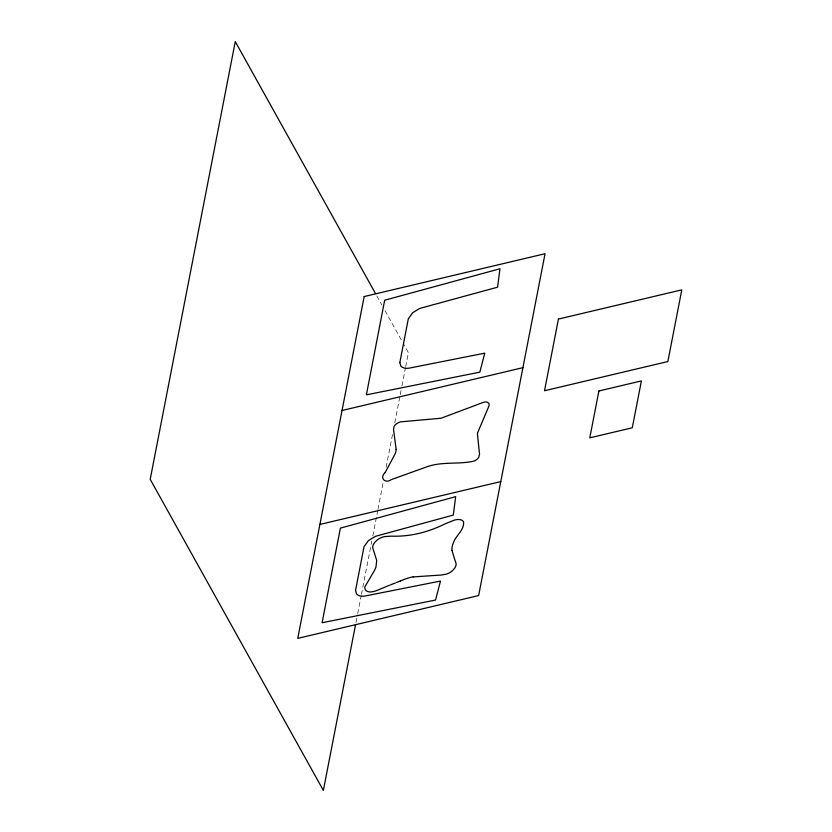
<?xml version="1.0" encoding="UTF-8"?>
<svg xmlns="http://www.w3.org/2000/svg" width="832" height="832" viewBox="0 0 832 832"><rect width="100%" height="100%" fill="white"/><g stroke="black" fill="none" stroke-linecap="round" stroke-linejoin="round"><path stroke-width="0.62" stroke-dasharray="4.16 3.12" d="M355.992 622.44L357.479 614.806M357.718 613.527L361.182 595.712M361.431 594.443L371.821 540.998M372.809 535.912L377.749 510.463M377.998 509.194L383.188 482.466M386.152 467.199L392.59 434.117M394.815 422.666L400.005 395.938M400.254 394.67L401.731 387.036M401.981 385.767L405.444 367.952M405.694 366.673L408.408 352.674L403.354 343.595M376.813 295.911L381.867 304.99M385.029 310.669L402.719 342.462"/><path stroke-width="1.25" d="M396.136 449.426L393.536 429.364L394.108 426.431A6.77 3.921 -29.1 0 1 400.629 421.855L441.106 418.226L476.476 404.955A59.29 34.351 -29.1 0 0 478.754 404.009L484.234 402.106A7.571 4.378 -29.1 0 1 486.762 402.033L488.925 403.25L489.122 405.61L477.61 432.796A16.744 9.703 -29.1 0 0 477.537 434.928L479.523 454.054L478.743 457.319A6.864 3.973 -29.1 0 1 477.121 459.17A7.758 4.493 -29.1 0 1 474.105 461.063C460.044 464.402 444.933 461.77 430.841 465.587A29.713 17.212 -29.1 0 0 426.005 467.137L395.606 478.067M355.503 624.978L323.357 790.4L150.207 479.326L235.269 41.6L375.554 293.644M385.237 472.399L394.992 454.126A25.99 15.059 -29.1 0 0 396.188 449.415M385.122 472.597C379.059 477.932 385.424 484.13 391.29 479.606M400.265 580.965L396.479 582.514M395.387 582.951L390.593 584.844M389.605 585.218L377.582 590.179A15.631 9.058 -29.1 0 1 372.975 591.646L370.718 591.958A9.693 5.616 -29.1 0 1 369.897 591.958A10.722 6.209 -29.1 0 1 364.884 588.422L364.801 587.766A9.006 5.221 -29.1 0 1 364.915 586.799L373.953 571.345A35.079 20.322 -29.1 0 0 375.96 567.029L376.709 560.456L372.726 547.841A10.941 6.334 -29.1 0 1 376.054 541.05L376.594 540.53A10.431 6.042 -29.1 0 1 380.494 537.971A11.045 6.396 -29.1 0 1 384.831 536.598L389.282 536.234A90.532 52.437 -29.1 0 0 391.466 536.151C410.155 536.827 428.022 532.23 444.725 524.046A59.81 34.653 -29.1 0 0 447.46 522.881L454.126 520.208A13.718 7.946 -29.1 0 1 456.331 519.688L456.768 519.615A10.899 6.313 -29.1 0 1 463.528 521.737M394.961 478.306L392.028 479.346M342.035 410.498L522.922 367.661M319.894 524.441L500.781 481.603M413.192 576.919L438.225 575.224A89.502 51.854 -29.1 0 1 440.773 575.12L446.586 574.07A22.495 13.031 -29.1 0 0 447.45 573.737L448.521 573.279A9.537 5.522 -29.1 0 0 452.743 570.419L454.615 568.235A11.731 6.802 -29.1 0 0 455.967 565.386L456.05 565.011A10.046 5.814 -29.1 0 0 456.123 563.732L455.177 560.758A41.018 23.764 -29.1 0 1 454.844 559.884L451.963 550.337M463.507 521.747C464.776 529.734 455.676 535.558 453.357 542.911A22.194 12.854 -29.1 0 0 452.764 544.419L452.275 546.291A30.628 17.742 -29.1 0 0 451.942 550.347M400.306 581.079A36.577 21.185 -29.1 0 1 413.223 576.794M355.534 590.481L356.512 593.819A14.706 8.518 -29.1 0 0 357.999 595.119L359.996 595.941A12.438 7.207 -29.1 0 0 361.733 596.201L363.48 596.18A14.903 8.632 -29.1 0 0 365.976 595.816L440.492 581.058L435.542 600.049L322.098 622.742L340.392 528.122L455.676 496.652L453.294 515.07L376.646 535.985A24.866 14.404 -29.1 0 0 374.254 536.994L368.378 540.665L364.042 546.686L355.534 590.481M399.818 362.596L400.795 365.924A14.706 8.518 -29.1 0 0 402.282 367.224L404.279 368.046A12.438 7.207 -29.1 0 0 406.006 368.306L407.763 368.285A14.903 8.632 -29.1 0 0 410.259 367.921L484.775 353.163L479.825 372.154L366.382 394.846L384.675 300.227L499.959 268.767L497.578 287.186L420.93 308.1A24.866 14.404 -29.1 0 0 418.538 309.098L412.651 312.78L408.325 318.791L399.818 362.596M364.177 296.556L297.752 638.383L478.639 595.556L545.054 253.718L364.177 296.556M558.438 319.062L544.513 390.749L667.857 361.546L681.793 289.858L558.438 319.062M598.894 390.978L589.784 437.85L632.289 427.783L641.399 380.91L598.894 390.978"/></g></svg>
